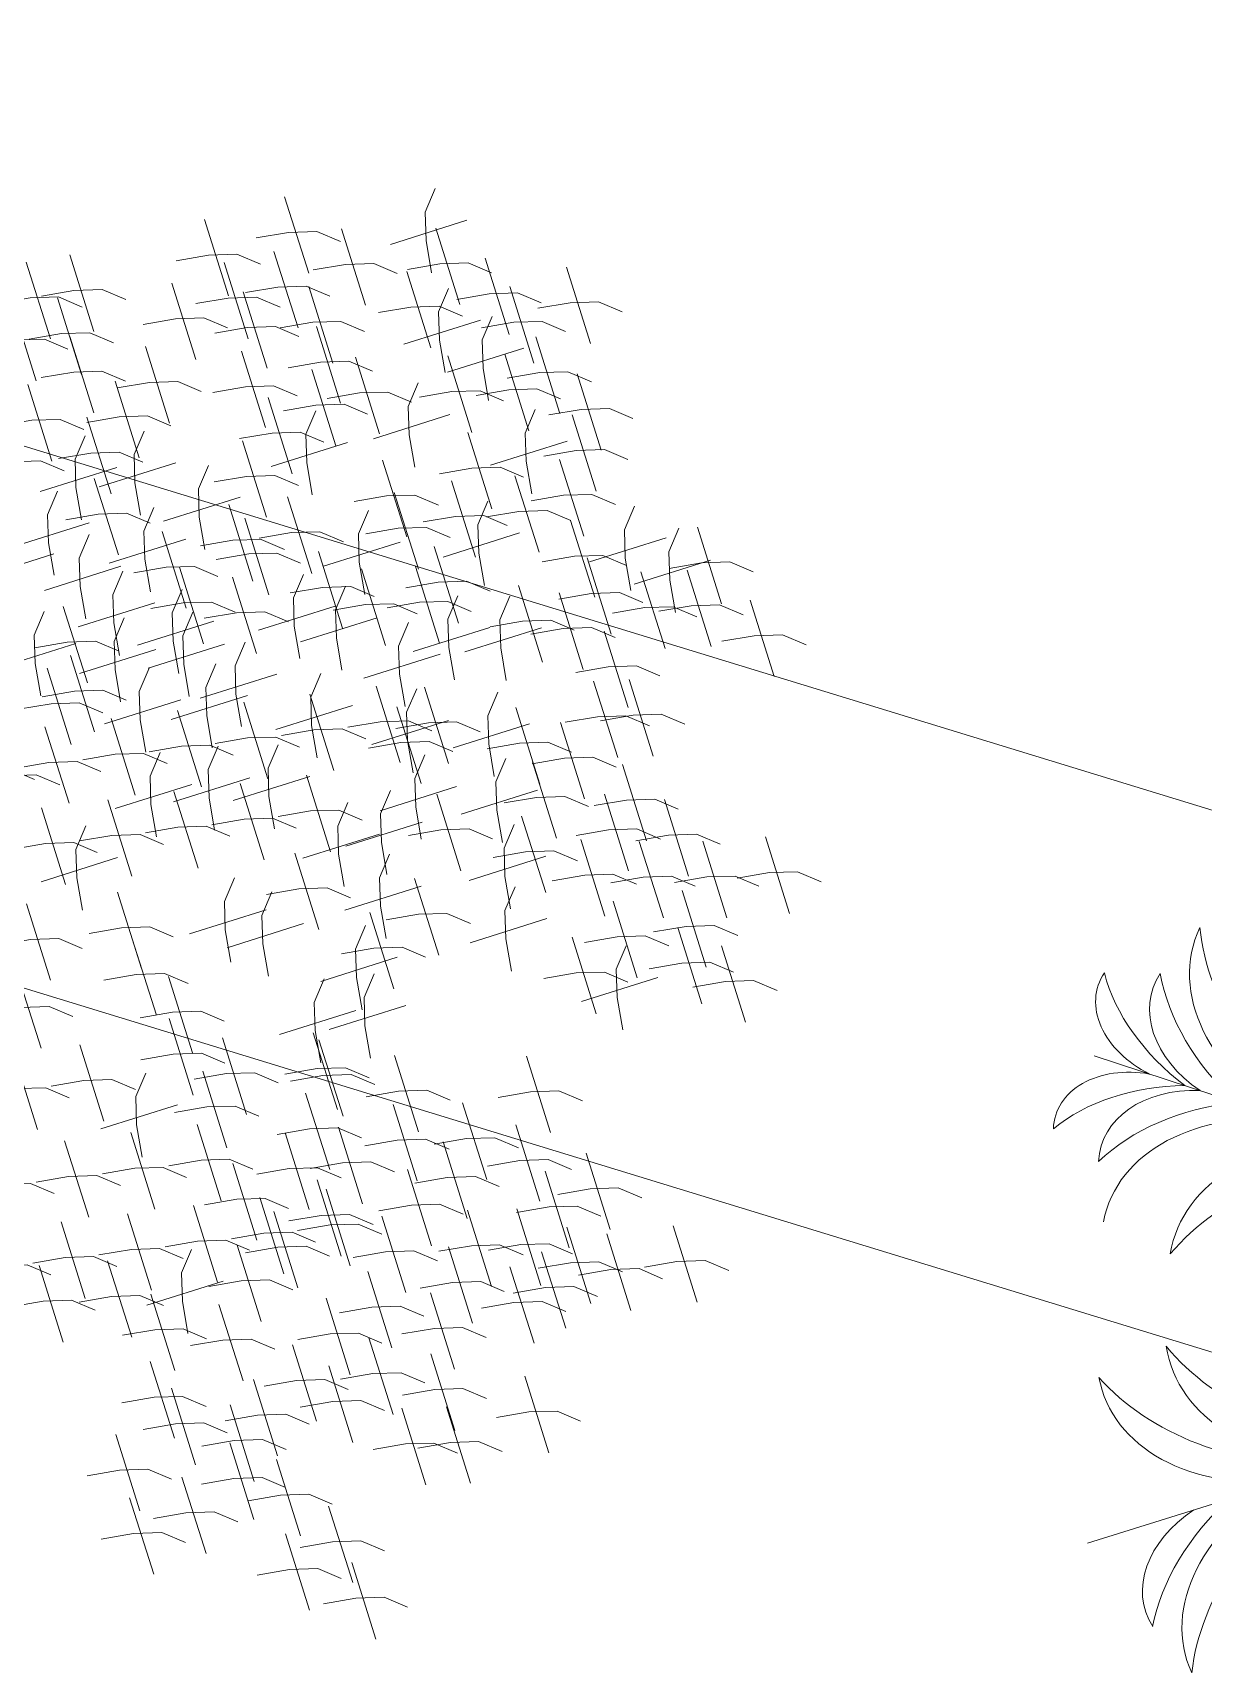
# Model space of a CAD drawing. Header units: millimetres. Extents: x 474016 to 477875, y 2288607 to 2292200.
# Drawn here: x 474332.74 to 474339.52, y 2289806.27 to 2289815.73 of the extents above; entities that cross this region are included whole.
import ezdxf

# ---------------------------------------------------------------- set-up
doc = ezdxf.new("R2010")
doc.units = ezdxf.units.MM
doc.header["$LTSCALE"] = 50
for name, color, linetype, lineweight in [('EXT', 3, 'Continuous', 5), ('JARDIN-HP', 64, 'Continuous', 5), ('JARDINES', 98, 'Continuous', 13)]:
    doc.layers.add(name, color=color, linetype=linetype, lineweight=lineweight)

# ---------------------------------------------------------------- blocks, each defined once
blk = doc.blocks.new('A$C41BB26E9')
at = {"color": 56}
blk.add_line((1.3817, -3.7524), (1.9227, -0.9407), dxfattribs=at)
at = {"color": 0}
blk.add_line((3.251, -3.5394), (2.0545, -0.9381), dxfattribs=at)
at = {"color": 56, "true_color": 0x7a7a00, "extrusion": (0, 0, -1)}
for centre, major_axis, start_param, end_param in [((1.6317, -2.2187), (-0.5912, 1.2853), 2.025875, 2.859814), ((2.1737, -2.5574), (-0.3467, 0.7538), 1.898132, 3.252348), ((1.8025, -2.5361), (-0.5634, 1.2248), 1.974991, 2.829566), ((3.4318, -1.7866), (-0.5634, 1.2248), 3.45362, 4.308195), ((2.3321, -2.8478), (-0.3267, 0.7103), 1.836006, 3.232818), ((3.3238, -2.3917), (-0.3267, 0.7103), 3.050367, 4.447179), ((3.3716, -2.1847), (-0.4655, 1.0119), 3.515228, 4.136297), ((3.2853, -2.8582), (-0.1964, 0.427), 2.946776, 4.33243)]:
    blk.add_ellipse(centre, major_axis=major_axis, ratio=0.723404, start_param=start_param, end_param=end_param, dxfattribs=at)
at = {"color": 56, "true_color": 0x7a7a00}
for centre, major_axis, start_param, end_param in [((2.639, -2.0833), (0.2673, 1.3892), 2.025875, 2.859814), ((2.1934, -2.5416), (0.1568, 0.8148), 1.898132, 3.252348), ((0.7878, -2.0934), (0.2547, 1.3239), 3.45362, 4.308195), ((1.037, -2.6552), (0.1477, 0.7677), 3.050367, 4.447179), ((2.1089, -2.8614), (0.1477, 0.7677), 1.836006, 3.232818), ((0.9412, -2.4656), (0.2104, 1.0938), 3.515228, 4.136297), ((2.2683, -2.7209), (0.2104, 1.0938), 2.146888, 2.767957), ((1.806, -3.2184), (0.0888, 0.4616), 1.950755, 3.33641), ((0.9442, -2.8908), (0.1718, 0.8928), 3.575063, 4.263123), ((2.1077, -3.1147), (0.1718, 0.8928), 2.020062, 2.708122), ((1.1814, -3.4084), (0.0698, 0.3628), 2.936283, 4.508372), ((1.6954, -3.5072), (0.0698, 0.3628), 1.774814, 3.346903)]:
    blk.add_ellipse(centre, major_axis=major_axis, ratio=0.723404, start_param=start_param, end_param=end_param, dxfattribs=at)
at = {"color": 56}
blk.add_ellipse((1.1859, -3.0991), major_axis=(0.0888, 0.4616), ratio=0.723404, start_param=2.946776, end_param=4.33243, dxfattribs=at)
blk = doc.blocks.new('Plarbol-031')
for points in [[(0.1874, 2.608325), (0.40975, 2.455225)], [(0.197575, 2.439975), (0.2719, 2.521925), (0.34495, 2.5829), (0.428175, 2.60515)], [(-0.158175, 2.3142), (-0.240125, 2.388525), (-0.301075, 2.461575), (-0.3233, 2.5448)], [(-0.326475, 2.304025), (-0.173425, 2.526375)], [(-0.239475, 2.44125), (-0.01715, 2.28815)], [(-0.229325, 2.2729), (-0.155, 2.35485), (-0.08195, 2.415825), (0.001275, 2.438075)], [(-0.046375, 2.464125), (0.175975, 2.311025)], [(-0.0362, 2.295775), (0.038125, 2.377725), (0.111175, 2.4387), (0.1944, 2.46095)], [(0.07815, 2.43935), (0.300475, 2.28625)], [(0.0883, 2.271), (0.162625, 2.35295), (0.235675, 2.413925), (0.3189, 2.436175)], [(0.257925, 2.093125), (0.175975, 2.16745), (0.115, 2.2405), (0.09275, 2.323725)], [(0.250925, 2.3593), (0.473275, 2.2062)], [(0.2611, 2.19095), (0.335425, 2.2729), (0.408475, 2.3339), (0.4917, 2.356125)], [(0.43705, 2.347875), (0.6594, 2.194775)], [(0.447225, 2.179525), (0.52155, 2.261475), (0.5946, 2.32245), (0.677825, 2.3447)], [(-0.226775, 2.26655), (-0.00445, 2.11345)], [(-0.2166, 2.0982), (-0.142275, 2.18015), (-0.069225, 2.24115), (0.013975, 2.263375)], [(-0.08385, 2.067075), (0.06925, 2.289425)], [(0.0845, 2.07725), (0.00255, 2.151575), (-0.058425, 2.224625), (-0.080675, 2.30785)], [(0.089575, 2.082975), (0.242675, 2.3053)], [(-0.705725, 2.211275), (-0.4834, 2.0582)], [(-0.695575, 2.04295), (-0.62125, 2.1249), (-0.548175, 2.185875), (-0.464975, 2.2081)], [(-0.488475, 2.244325), (-0.266125, 2.091225)], [(-0.4783, 2.075975), (-0.403975, 2.157925), (-0.330925, 2.2189), (-0.247725, 2.24115)], [(0.20455, 2.2494), (0.4269, 2.0963)], [(0.214725, 2.08105), (0.28905, 2.163), (0.3621, 2.224), (0.445325, 2.246225)], [(0.50885, 2.228425), (0.731175, 2.07535)], [(0.519, 2.0601), (0.593325, 2.14205), (0.666375, 2.203025), (0.7496, 2.22525)], [(0.39705, 1.925425), (0.550125, 2.14775)], [(0.565375, 1.935575), (0.483425, 2.0099), (0.42245, 2.082975), (0.400225, 2.166175)], [(1.192375, 1.9178), (1.110425, 1.992125), (1.04945, 2.065175), (1.0272, 2.1484)], [(1.074225, 2.189675), (1.29655, 2.0366)], [(1.084375, 2.02135), (1.1587, 2.1033), (1.23175, 2.164275), (1.314975, 2.1865)], [(0.057175, 2.1268), (0.279525, 1.9737)], [(0.06735, 1.95845), (0.141675, 2.0404), (0.214725, 2.101375), (0.29795, 2.123625)], [(0.860125, 1.873975), (1.013225, 2.0963)], [(1.028475, 1.884125), (0.946525, 1.95845), (0.88555, 2.0315), (0.863325, 2.114725)], [(1.024025, 1.907625), (1.177125, 2.129975)], [(1.36515, 2.105825), (1.5875, 1.95275)], [(1.375325, 1.9375), (1.44965, 2.01945), (1.5227, 2.080425), (1.605925, 2.10265)], [(-0.6206, 2.044225), (-0.398275, 1.891125)], [(-0.61045, 1.875875), (-0.536125, 1.957825), (-0.463075, 2.0188), (-0.37985, 2.04105)], [(0.56855, 2.0836), (0.7909, 1.9305)], [(0.578725, 1.91525), (0.65305, 1.9972), (0.7261, 2.0582), (0.809325, 2.080425)], [(1.135825, 2.055025), (1.358175, 1.901925)], [(1.146, 1.886675), (1.220325, 1.968625), (1.293375, 2.0296), (1.3766, 2.051825)], [(-0.8709, 1.985125), (-0.64855, 1.83205)], [(-0.860725, 1.8168), (-0.7864, 1.89875), (-0.71335, 1.959725), (-0.630125, 1.98195)], [(-0.45545, 2.022625), (-0.233125, 1.869525)], [(-0.445275, 1.854275), (-0.37095, 1.936225), (-0.2979, 1.9972), (-0.2147, 2.01945)], [(0.199475, 1.763425), (0.117525, 1.83775), (0.05655, 1.9108), (0.0343, 1.994025)], [(-0.3519, 1.93305), (-0.129575, 1.77995)], [(-0.341725, 1.7647), (-0.2674, 1.84665), (-0.194375, 1.907625), (-0.11115, 1.929875)], [(-0.18485, 1.9324), (0.0375, 1.779325)], [(-0.174675, 1.764075), (-0.10035, 1.846025), (-0.0273, 1.907), (0.0559, 1.929225)], [(0.031125, 1.753275), (0.184225, 1.9756)], [(0.268725, 1.96545), (0.49105, 1.81235)], [(0.278875, 1.7971), (0.3532, 1.87905), (0.42625, 1.940025), (0.509475, 1.962275)], [(0.483425, 1.9483), (0.705775, 1.7952)], [(0.4936, 1.77995), (0.567925, 1.8619), (0.640975, 1.922875), (0.7242, 1.945125)], [(0.7242, 1.944475), (0.946525, 1.791375)], [(0.73435, 1.77615), (0.808675, 1.858075), (0.881725, 1.919075), (0.96495, 1.9413)], [(1.01705, 1.954), (1.239375, 1.800925)], [(1.0272, 1.785675), (1.101525, 1.867625), (1.174575, 1.9286), (1.2578, 1.950825)], [(-0.729875, 1.912075), (-0.507525, 1.758975)], [(-0.7197, 1.74375), (-0.645375, 1.8257), (-0.572325, 1.886675), (-0.4891, 1.9089)], [(-0.6187, 1.873325), (-0.39635, 1.720225)], [(-0.608525, 1.705), (-0.5342, 1.78695), (-0.46115, 1.847925), (-0.37795, 1.87015)], [(0.8449, 1.880325), (1.067225, 1.727225)], [(0.85505, 1.711975), (0.929375, 1.793925), (1.002425, 1.8549), (1.08565, 1.87715)], [(0.62955, 1.593825), (0.5476, 1.66815), (0.4866, 1.7412), (0.464375, 1.824425)], [(-0.275675, 1.809175), (-0.05335, 1.656075)], [(-0.2655, 1.640825), (-0.1912, 1.722775), (-0.11815, 1.78375), (-0.034925, 1.806)], [(0.32525, 1.80345), (0.5476, 1.65035)], [(0.335425, 1.635125), (0.40975, 1.71705), (0.4828, 1.77805), (0.566025, 1.800275)], [(0.4612, 1.58365), (0.6143, 1.806)], [(-0.826425, 1.7482), (-0.6041, 1.5951)], [(-0.81625, 1.57985), (-0.74195, 1.6618), (-0.668875, 1.722775), (-0.585675, 1.745)], [(-0.50055, 1.711975), (-0.2782, 1.558875)], [(-0.490375, 1.543625), (-0.41605, 1.625575), (-0.343, 1.686575), (-0.259775, 1.7088)], [(-0.0146, 1.477575), (-0.09655, 1.5519), (-0.157525, 1.62495), (-0.179775, 1.708175)], [(0.100375, 1.71515), (0.322725, 1.56205)], [(0.11055, 1.546825), (0.184875, 1.62875), (0.257925, 1.68975), (0.34115, 1.711975)], [(0.843625, 1.729125), (1.06595, 1.576025)], [(0.853775, 1.5608), (0.9281, 1.642725), (1.001175, 1.703725), (1.084375, 1.72595)], [(1.041825, 1.720875), (1.26415, 1.567775)], [(1.051975, 1.552525), (1.1263, 1.634475), (1.19935, 1.69545), (1.282575, 1.7177)], [(-0.18295, 1.4674), (-0.02985, 1.68975)], [(0.1982, 1.653525), (0.42055, 1.50045)], [(0.208375, 1.4852), (0.2827, 1.56715), (0.35575, 1.628125), (0.438975, 1.65035)], [(0.720375, 1.664325), (0.942725, 1.51125)], [(0.73055, 1.496), (0.804875, 1.57795), (0.877925, 1.638925), (0.96115, 1.66115)], [(-1.15485, 1.61225), (-0.932525, 1.45915)], [(-1.144675, 1.4439), (-1.07035, 1.52585), (-0.9973, 1.586825), (-0.9141, 1.609075)], [(-0.3341, 1.64465), (-0.1118, 1.49155)], [(-0.32395, 1.4763), (-0.249625, 1.55825), (-0.1766, 1.619225), (-0.093375, 1.641475)], [(0.715925, 1.3772), (0.869025, 1.59955)], [(0.884275, 1.387375), (0.802325, 1.4617), (0.74135, 1.53475), (0.7191, 1.61795)], [(1.20825, 1.644), (1.4306, 1.4909)], [(1.218425, 1.475675), (1.29275, 1.557625), (1.3658, 1.6186), (1.449025, 1.640825)], [(0.3316, 1.321925), (0.24965, 1.39625), (0.188675, 1.469325), (0.16645, 1.552525)], [(0.4161, 1.593175), (0.638425, 1.4401)], [(0.42625, 1.42485), (0.500575, 1.5068), (0.57365, 1.567775), (0.65685, 1.59)], [(1.117425, 1.5665), (1.33975, 1.4134)], [(1.127575, 1.398175), (1.2019, 1.4801), (1.27495, 1.5411), (1.358175, 1.563325)], [(-1.255225, 1.50235), (-1.032875, 1.34925)], [(-1.24505, 1.334), (-1.170725, 1.41595), (-1.097675, 1.476925), (-1.01445, 1.499175)], [(-0.764175, 1.525225), (-0.541825, 1.372125)], [(-0.754, 1.356875), (-0.679675, 1.438825), (-0.606625, 1.4998), (-0.5234, 1.52205)], [(0.163275, 1.311775), (0.316375, 1.5341)], [(0.40785, 1.501075), (0.630175, 1.347975)], [(0.418, 1.332725), (0.492325, 1.414675), (0.565375, 1.475675), (0.6486, 1.4979)], [(0.57745, 1.271125), (0.73055, 1.49345)], [(0.7458, 1.281275), (0.66385, 1.3556), (0.60285, 1.42865), (0.580625, 1.511875)], [(1.896225, 1.5087), (2.118575, 1.3556)], [(1.9064, 1.34035), (1.980725, 1.4223), (2.053775, 1.4833), (2.137, 1.505525)], [(-1.098325, 1.4725), (-0.875975, 1.3194)], [(-1.08815, 1.30415), (-1.013825, 1.3861), (-0.940775, 1.447075), (-0.85755, 1.469325)], [(-0.311875, 1.476925), (-0.08955, 1.32385)], [(-0.3017, 1.3086), (-0.2274, 1.39055), (-0.15435, 1.451525), (-0.07115, 1.47375)], [(-0.9865, 1.395625), (-0.764175, 1.242525)], [(-0.97635, 1.227275), (-0.902025, 1.309225), (-0.828975, 1.370225), (-0.74575, 1.39245)], [(-0.075575, 1.421025), (0.14675, 1.26795)], [(-0.065425, 1.2527), (0.0089, 1.33465), (0.08195, 1.395625), (0.165175, 1.41785)], [(0.26935, 1.382925), (0.4917, 1.229825)], [(0.279525, 1.214575), (0.35385, 1.296525), (0.4269, 1.3575), (0.510125, 1.37975)], [(1.1155, 1.388), (1.33785, 1.2349)], [(1.125675, 1.21965), (1.2, 1.3016), (1.27305, 1.3626), (1.356275, 1.384825)], [(1.366425, 1.40515), (1.588775, 1.25205)], [(1.3766, 1.2368), (1.450925, 1.31875), (1.523975, 1.37975), (1.6072, 1.401975)], [(1.55065, 1.3988), (1.773, 1.2457)], [(1.560825, 1.23045), (1.63515, 1.3124), (1.7082, 1.3734), (1.791425, 1.395625)], [(-1.205675, 1.361325), (-0.983325, 1.208225)], [(-1.1955, 1.192975), (-1.121175, 1.274925), (-1.048125, 1.3359), (-0.9649, 1.35815)], [(-0.773075, 1.37085), (-0.550725, 1.21775)], [(-0.7629, 1.2025), (-0.688575, 1.28445), (-0.615525, 1.34545), (-0.5323, 1.367675)], [(-0.354425, 1.0996), (-0.201375, 1.321925)], [(-0.186125, 1.10975), (-0.26805, 1.184075), (-0.329025, 1.25715), (-0.35125, 1.34035)], [(0.119425, 1.339725), (0.341775, 1.186625)], [(0.1296, 1.171375), (0.203925, 1.253325), (0.276975, 1.3143), (0.3602, 1.33655)], [(0.50185, 1.0977), (0.65495, 1.320025)], [(0.6702, 1.10785), (0.58825, 1.182175), (0.527275, 1.255225), (0.505025, 1.33845)], [(0.883, 1.0977), (1.0361, 1.320025)], [(1.05135, 1.10785), (0.9694, 1.182175), (0.908425, 1.255225), (0.886175, 1.33845)], [(0.9656, 1.33465), (1.187925, 1.18155)], [(0.97575, 1.1663), (1.050075, 1.24825), (1.123125, 1.309225), (1.20635, 1.331475)], [(1.739325, 1.367675), (1.96165, 1.214575)], [(1.749475, 1.199325), (1.8238, 1.281275), (1.896875, 1.342275), (1.980075, 1.3645)], [(-0.596475, 1.057675), (-0.443375, 1.28)], [(-0.428125, 1.067825), (-0.510075, 1.14215), (-0.57105, 1.215225), (-0.5933, 1.298425)], [(-0.215975, 1.27875), (0.00635, 1.12565)], [(-0.2058, 1.1104), (-0.1315, 1.19235), (-0.058425, 1.253325), (0.024775, 1.27555)], [(-0.145475, 1.27555), (0.076875, 1.122475)], [(-0.1353, 1.107225), (-0.060975, 1.189175), (0.012075, 1.25015), (0.0953, 1.272375)], [(0.2592, 1.0634), (0.412275, 1.285725)], [(0.427525, 1.07355), (0.345575, 1.147875), (0.2846, 1.220925), (0.262375, 1.30415)], [(1.38105, 1.2889), (1.603375, 1.1358)], [(1.3912, 1.12055), (1.465525, 1.2025), (1.538575, 1.2635), (1.6218, 1.285725)], [(-0.773075, 1.216475), (-0.550725, 1.0634)], [(-0.7629, 1.04815), (-0.688575, 1.1301), (-0.615525, 1.191075), (-0.5323, 1.2133)], [(0.12325, 1.007475), (0.27635, 1.229825)], [(0.2916, 1.01765), (0.20965, 1.091975), (0.14865, 1.165025), (0.126425, 1.24825)], [(1.1225, 1.226), (1.344825, 1.072925)], [(1.13265, 1.057675), (1.206975, 1.139625), (1.28005, 1.2006), (1.36325, 1.222825)], [(1.570975, 1.23555), (1.793325, 1.08245)], [(1.58115, 1.0672), (1.655475, 1.14915), (1.728525, 1.210125), (1.81175, 1.232375)], [(-0.9973, 1.1809), (-0.774975, 1.027825)], [(-0.98715, 1.012575), (-0.912825, 1.094525), (-0.839775, 1.1555), (-0.75655, 1.177725)], [(-0.574875, 0.93315), (-0.656825, 1.007475), (-0.7178, 1.08055), (-0.740025, 1.16375)], [(0.660675, 0.938875), (0.813775, 1.161225)], [(0.829, 0.94905), (0.747075, 1.023375), (0.686075, 1.096425), (0.66385, 1.17965)], [(0.681, 1.199975), (0.903325, 1.046875)], [(0.69115, 1.031625), (0.765475, 1.113575), (0.83855, 1.17455), (0.92175, 1.1968)], [(1.041825, 0.938875), (1.194925, 1.161225)], [(1.21015, 0.94905), (1.128225, 1.023375), (1.067225, 1.096425), (1.045, 1.17965)], [(1.786325, 1.193625), (2.008675, 1.040525)], [(1.7965, 1.025275), (1.870825, 1.107225), (1.943875, 1.1682), (2.0271, 1.19045)], [(-0.7432, 0.923), (-0.590125, 1.145325)], [(-0.2433, 0.885525), (-0.325225, 0.95985), (-0.3862, 1.0329), (-0.408425, 1.116125)], [(0.550775, 1.102775), (0.7731, 0.949675)], [(1.411525, 1.1193), (1.633875, 0.9662)], [(1.4217, 0.95095), (1.496025, 1.0329), (1.569075, 1.093875), (1.6523, 1.116125)], [(2.00485, 1.128825), (2.2272, 0.975725)], [(2.015025, 0.960475), (2.08935, 1.042425), (2.1624, 1.1034), (2.245625, 1.12565)], [(-0.62695, 1.06975), (-0.404625, 0.91665)], [(-0.6168, 0.9014), (-0.542475, 0.98335), (-0.469425, 1.044325), (-0.3862, 1.066575)], [(-0.4116, 0.87535), (-0.258525, 1.0977)], [(-0.33665, 1.0691), (-0.114325, 0.916)], [(-0.326475, 0.900775), (-0.25215, 0.9827), (-0.179125, 1.0437), (-0.095925, 1.065925)], [(-0.0559, 1.094525), (0.16645, 0.941425)], [(-0.045725, 0.926175), (0.0286, 1.008125), (0.10165, 1.0691), (0.184875, 1.09135)], [(0.560925, 0.934425), (0.63525, 1.016375), (0.708325, 1.077375), (0.791525, 1.0996)], [(0.649225, 1.0907), (0.871575, 0.9376)], [(0.6594, 0.922375), (0.733725, 1.0043), (0.806775, 1.0653), (0.89, 1.087525)], [(1.20635, 1.05895), (1.428675, 0.90585)], [(1.216525, 0.8906), (1.290825, 0.97255), (1.3639, 1.033525), (1.4471, 1.055775)], [(1.851125, 1.0869), (2.073475, 0.9338)], [(1.8613, 0.91855), (1.935625, 1.0005), (2.008675, 1.061475), (2.091875, 1.083725)], [(-0.953475, 0.862025), (-0.87915, 0.94395), (-0.8061, 1.00495), (-0.722875, 1.027175)], [(-0.21725, 1.010025), (0.0051, 0.856925)], [(-0.207075, 0.841675), (-0.13275, 0.923625), (-0.0597, 0.984625), (0.023525, 1.00685)], [(0.3748, 0.780075), (0.5279, 1.0024)], [(0.54315, 0.790225), (0.4612, 0.86455), (0.400225, 0.9376), (0.377975, 1.020825)], [(0.819475, 0.780075), (0.972575, 1.0024)], [(0.987825, 0.790225), (0.905875, 0.86455), (0.8449, 0.9376), (0.82265, 1.020825)], [(1.200625, 0.780075), (1.353725, 1.0024)], [(1.368975, 0.790225), (1.287025, 0.86455), (1.22605, 0.9376), (1.2038, 1.020825)], [(1.624975, 1.022725), (1.847325, 0.869625)], [(1.63515, 0.8544), (1.709475, 0.93635), (1.782525, 0.997325), (1.86575, 1.01955)], [(-0.701275, 0.719075), (-0.548175, 0.941425)], [(-0.53295, 0.72925), (-0.6149, 0.803575), (-0.675875, 0.876625), (-0.6981, 0.95985)], [(-0.16705, 0.71655), (-0.013975, 0.938875)], [(0.001275, 0.7267), (-0.080675, 0.801025), (-0.14165, 0.874075), (-0.163875, 0.9573)], [(0.277625, 0.71655), (0.195675, 0.790875), (0.134675, 0.863925), (0.11245, 0.94715)], [(0.39195, 0.94395), (0.6143, 0.790875)], [(0.402125, 0.775625), (0.47645, 0.857575), (0.5495, 0.91855), (0.632725, 0.940775)], [(0.935725, 0.941425), (1.158075, 0.788325)], [(0.9459, 0.773075), (1.020225, 0.855025), (1.093275, 0.916), (1.1765, 0.93825)], [(-0.527225, 0.669525), (-0.374125, 0.891875)], [(-0.358875, 0.6797), (-0.440825, 0.754025), (-0.501825, 0.827075), (-0.52405, 0.9103)], [(-0.19375, 0.652375), (-0.275675, 0.7267), (-0.33665, 0.79975), (-0.358875, 0.882975)], [(-0.091475, 0.6778), (0.061625, 0.900125)], [(0.076875, 0.68795), (-0.005075, 0.762275), (-0.06605, 0.835325), (-0.0883, 0.91855)], [(0.109275, 0.706375), (0.262375, 0.928725)], [(1.74885, 0.691125), (1.90195, 0.913475)], [(1.9172, 0.7013), (1.83525, 0.775625), (1.77425, 0.848675), (1.752025, 0.9319)], [(-0.36205, 0.642225), (-0.209, 0.86455)], [(0.244575, 0.599025), (0.162625, 0.67335), (0.10165, 0.7464), (0.079425, 0.829625)], [(0.8017, 0.6149), (0.9548, 0.83725)], [(0.970025, 0.625075), (0.8881, 0.6994), (0.8271, 0.77245), (0.804875, 0.85565)], [(1.332125, 0.6168), (1.485225, 0.83915)], [(1.500475, 0.626975), (1.418525, 0.7013), (1.35755, 0.77435), (1.3353, 0.857575)], [(1.5913, 0.842325), (1.81365, 0.689225)], [(1.601475, 0.673975), (1.6758, 0.755925), (1.74885, 0.8169), (1.832075, 0.83915)], [(-0.73115, 0.5628), (-0.57805, 0.78515)], [(0.07625, 0.58885), (0.229325, 0.8112)], [(0.23315, 0.78515), (0.455475, 0.63205)], [(0.2433, 0.6168), (0.317625, 0.69875), (0.3907, 0.75975), (0.4739, 0.781975)], [(-0.262325, 0.520875), (-0.10925, 0.743225)], [(-0.094, 0.53105), (-0.17595, 0.605375), (-0.23695, 0.678425), (-0.25915, 0.76165)], [(0.4091, 0.5031), (0.5622, 0.725425)], [(0.57745, 0.51325), (0.4955, 0.587575), (0.434525, 0.66065), (0.412275, 0.74385)], [(0.550775, 0.721625), (0.7731, 0.568525)], [(0.560925, 0.553275), (0.63525, 0.635225), (0.708325, 0.696225), (0.791525, 0.71845)], [(0.7134, 0.4942), (0.8665, 0.71655)], [(0.881725, 0.504375), (0.7998, 0.5787), (0.7388, 0.65175), (0.716575, 0.734975)], [(-0.444, 0.665725), (-0.2217, 0.512625)], [(-0.43385, 0.497375), (-0.359525, 0.579325), (-0.286475, 0.6403), (-0.203275, 0.66255)], [(-0.091475, 0.439575), (0.061625, 0.6619)], [(0.076875, 0.449725), (-0.005075, 0.52405), (-0.06605, 0.597125), (-0.0883, 0.680325)], [(0.931925, 0.443375), (1.085025, 0.665725)], [(1.10025, 0.45355), (1.018325, 0.527875), (0.957325, 0.600925), (0.9351, 0.68415)], [(1.051975, 0.67145), (1.274325, 0.51835)], [(1.06215, 0.5031), (1.136475, 0.58505), (1.209525, 0.646025), (1.29275, 0.668275)], [(-0.31885, 0.381775), (-0.4008, 0.4561), (-0.4618, 0.52915), (-0.484025, 0.61235)], [(0.074325, 0.626325), (0.296675, 0.47325)], [(0.0845, 0.458), (0.158825, 0.53995), (0.231875, 0.600925), (0.3151, 0.62315)], [(0.421175, 0.385575), (0.339225, 0.4599), (0.27825, 0.53295), (0.256025, 0.616175)], [(-0.4872, 0.3716), (-0.3341, 0.59395)], [(-0.3233, 0.55075), (-0.101, 0.39765)], [(0.25285, 0.375425), (0.405925, 0.59775)], [(0.39195, 0.5628), (0.6143, 0.409725)], [(0.402125, 0.394475), (0.47645, 0.476425), (0.5495, 0.5374), (0.632725, 0.559625)], [(-0.31315, 0.3824), (-0.23885, 0.46435), (-0.1658, 0.525325), (-0.082575, 0.547575)], [(-0.359525, 0.4688), (-0.1372, 0.3157)], [(-0.34935, 0.30045), (-0.275025, 0.3824), (-0.202, 0.443375), (-0.118775, 0.465625)], [(-0.084475, 0.467525), (0.13785, 0.314425)], [(-0.074325, 0.299175), (0, 0.381125), (0.073075, 0.442125), (0.156275, 0.46435)], [(0.11245, 0.237575), (0.26555, 0.4599)], [(0.2808, 0.247725), (0.19885, 0.32205), (0.13785, 0.3951), (0.115625, 0.478325)], [(0.681, 0.491025), (0.903325, 0.337925)], [(0.69115, 0.322675), (0.765475, 0.404625), (0.83855, 0.465625), (0.92175, 0.48785)], [(1.003075, 0.489125), (1.2254, 0.336025)], [(1.013225, 0.320775), (1.08755, 0.402725), (1.1606, 0.4637), (1.243825, 0.48595)], [(1.184125, 0.2147), (1.102175, 0.289025), (1.041175, 0.362075), (1.01895, 0.4453)], [(0.23315, 0.404), (0.455475, 0.2509)], [(0.2433, 0.23565), (0.317625, 0.3176), (0.3907, 0.3786), (0.4739, 0.400825)], [(1.015775, 0.204525), (1.168875, 0.426875)], [(1.71645, 0.432575), (1.9388, 0.2795)], [(1.726625, 0.26425), (1.80095, 0.3462), (1.874, 0.407175), (1.957225, 0.4294)], [(0.86585, 0.109875), (0.7839, 0.1842), (0.722925, 0.25725), (0.7007, 0.340475)], [(1.306725, 0.10415), (1.224775, 0.178475), (1.163775, 0.25155), (1.14155, 0.33475)], [(-0.2433, 0.3087), (-0.02095, 0.155625)], [(-0.233125, 0.140375), (-0.1588, 0.222325), (-0.08575, 0.2833), (-0.002525, 0.305525)], [(0.5692, 0.05905), (0.7223, 0.2814)], [(0.737525, 0.069225), (0.655575, 0.14355), (0.5946, 0.2166), (0.572375, 0.299825)], [(0.697525, 0.099725), (0.8506, 0.32205)], [(1.138375, 0.094), (1.291475, 0.316325)], [(2.075375, 0.29855), (2.2977, 0.14545)], [(2.085525, 0.1302), (2.15985, 0.21215), (2.232925, 0.273125), (2.316125, 0.295375)], [(2.456525, 0.28585), (2.67885, 0.13275)], [(2.466675, 0.1175), (2.541, 0.19945), (2.614075, 0.260425), (2.697275, 0.282675)], [(0.074325, 0.245175), (0.296675, 0.0921)], [(0.0845, 0.07685), (0.158825, 0.1588), (0.231875, 0.219775), (0.3151, 0.242)], [(1.830175, 0.228025), (2.0525, 0.07495)], [(1.840325, 0.0597), (1.91465, 0.14165), (1.9877, 0.202625), (2.070925, 0.22485)], [(-0.314425, 0.0197), (-0.240125, 0.101625), (-0.16705, 0.1626), (-0.08385, 0.18485)], [(1.0164, -0.022225), (1.1695, 0.200075)], [(1.18475, -0.012075), (1.1028, 0.062225), (1.041825, 0.1353), (1.019575, 0.2185)], [(1.644025, 0.17595), (1.866375, 0.022875)], [(1.6542, 0.007625), (1.728525, 0.08955), (1.801575, 0.150525), (1.8848, 0.172775)], [(2.004225, 0.16515), (2.22655, 0.012075)], [(-0.391925, -0.018425), (-0.3176, 0.0635), (-0.24455, 0.1245), (-0.16135, 0.146725)], [(0.06735, -0.110525), (0.22045, 0.111775)], [(0.235675, -0.100375), (0.15375, -0.02605), (0.09275, 0.047025), (0.070525, 0.1302)], [(1.364525, 0.1607), (1.586875, 0.007625)], [(1.3747, -0.007625), (1.449025, 0.0743), (1.522075, 0.1353), (1.605275, 0.157525)], [(2.014375, -0.003175), (2.0887, 0.07875), (2.161775, 0.139725), (2.244975, 0.161975)], [(2.2977, 0.127025), (2.52005, -0.02605)], [(2.307875, -0.041275), (2.3822, 0.04065), (2.45525, 0.101625), (2.538475, 0.12385)], [(-0.084475, 0.086375), (0.13785, -0.0667)], [(-0.074325, -0.08195), (0, 0), (0.073075, 0.060975), (0.156275, 0.0832)], [(2.177, 0.062225), (2.39935, -0.090825)], [(2.187175, -0.106075), (2.2615, -0.024125), (2.33455, 0.03685), (2.417775, 0.05905)], [(0.2916, 0.020325), (0.513925, -0.13275)], [(0.30175, -0.148), (0.376075, -0.06605), (0.449125, -0.005075), (0.53235, 0.01715)], [(1.1028, 0.0521), (1.32515, -0.101)], [(1.112975, -0.11625), (1.1873, -0.0343), (1.26035, 0.026675), (1.343575, 0.048925)], [(1.132025, 0.04575), (1.35435, -0.10735)], [(1.1422, -0.1226), (1.216525, -0.04065), (1.289575, 0.020325), (1.372775, 0.042575)], [(1.463, 0.02795), (1.685325, -0.12515)], [(1.47315, -0.140375), (1.547475, -0.05845), (1.620525, 0.00255), (1.70375, 0.024775)], [(1.67325, 0.0324), (1.8956, -0.1207)], [(1.683425, -0.13595), (1.75775, -0.054), (1.8308, 0.007), (1.914025, 0.029225)], [(2.0074, 0.007), (2.229725, -0.1461)], [(2.017575, -0.16135), (2.091875, -0.0794), (2.16495, -0.018425), (2.24815, 0.003825)], [(0.427525, -0.07305), (0.649875, -0.22615)], [(0.4377, -0.2414), (0.512025, -0.15945), (0.585075, -0.09845), (0.6683, -0.076225)], [(0.6016, -0.097825), (0.823925, -0.250925)], [(0.61175, -0.266175), (0.686075, -0.184225), (0.759125, -0.123225), (0.84235, -0.101)], [(1.87845, -0.09845), (2.100775, -0.25155)], [(1.8886, -0.2668), (1.962925, -0.18485), (2.035975, -0.123875), (2.1192, -0.101625)], [(2.161775, -0.05525), (2.3841, -0.20835)], [(2.171925, -0.2236), (2.24625, -0.14165), (2.3193, -0.080675), (2.402525, -0.05845)], [(0.8722, -0.149275), (1.09455, -0.302375)], [(0.882375, -0.317625), (0.9567, -0.235675), (1.02975, -0.1747), (1.112975, -0.15245)], [(1.206975, -0.123225), (1.429325, -0.276325)], [(1.21715, -0.291575), (1.291475, -0.209625), (1.364525, -0.14865), (1.44775, -0.1264)], [(1.36515, -0.145475), (1.5875, -0.298575)], [(1.375325, -0.3138), (1.44965, -0.23185), (1.5227, -0.170875), (1.605925, -0.14865)], [(1.63515, -0.114975), (1.857475, -0.268075)], [(1.6453, -0.283325), (1.719625, -0.201375), (1.792675, -0.140375), (1.8759, -0.11815)], [(2.10905, -0.160725), (2.331375, -0.3138)], [(2.1192, -0.32905), (2.193525, -0.2471), (2.266575, -0.186125), (2.3498, -0.1639)], [(0.074325, -0.199475), (0.296675, -0.35255)], [(0.0845, -0.3678), (0.158825, -0.28585), (0.231875, -0.224875), (0.3151, -0.20265)], [(0.690525, -0.20835), (0.912875, -0.36145)], [(0.7007, -0.3767), (0.775025, -0.29475), (0.848075, -0.233775), (0.931275, -0.211525)], [(1.235575, -0.27125), (1.4579, -0.42435)], [(1.245725, -0.4396), (1.32005, -0.35765), (1.3931, -0.29665), (1.476325, -0.274425)], [(1.9045, -0.23505), (2.126825, -0.388125)], [(1.91465, -0.403375), (1.988975, -0.321425), (2.062025, -0.26045), (2.14525, -0.238225)], [(0.88935, -0.278225), (1.1117, -0.431325)], [(0.899525, -0.446575), (0.97385, -0.364625), (1.0469, -0.30365), (1.130125, -0.2814)], [(1.41725, -0.32905), (1.6396, -0.48215)], [(1.663725, -0.2922), (1.886075, -0.4453)], [(1.6739, -0.46055), (1.748225, -0.3786), (1.821275, -0.317625), (1.9045, -0.295375)], [(1.427425, -0.4974), (1.50175, -0.41545), (1.5748, -0.354475), (1.658, -0.332225)], [(1.46045, -0.33605), (1.682775, -0.48915)], [(1.470625, -0.504375), (1.544925, -0.422425), (1.618, -0.36145), (1.7012, -0.339225)], [(0.18995, -0.399575), (0.412275, -0.552675)], [(0.200125, -0.5679), (0.274425, -0.48595), (0.3475, -0.424975), (0.4307, -0.40275)], [(0.738175, -0.642225), (0.891275, -0.4199)], [(0.9065, -0.632075), (0.824575, -0.55775), (0.763575, -0.4847), (0.74135, -0.401475)], [(0.984, -0.431325), (1.20635, -0.584425)], [(0.994175, -0.599675), (1.0685, -0.517725), (1.14155, -0.45675), (1.224775, -0.4345)], [(1.9515, -0.394475), (2.173825, -0.547575)], [(1.96165, -0.562825), (2.035975, -0.480875), (2.10905, -0.4199), (2.19225, -0.39765)], [(2.3752, -0.420525), (2.59755, -0.573625)], [(2.385375, -0.588875), (2.4597, -0.506925), (2.53275, -0.44595), (2.615975, -0.4237)], [(0.507575, -0.4631), (0.7299, -0.6162)], [(0.51775, -0.631425), (0.59205, -0.549475), (0.665125, -0.4885), (0.748325, -0.466275)], [(1.159975, -0.461175), (1.382325, -0.614275)], [(1.17015, -0.629525), (1.244475, -0.547575), (1.317525, -0.4866), (1.400725, -0.464375)], [(1.301625, -0.49485), (1.523975, -0.64795)], [(1.741875, -0.46755), (1.9642, -0.620625)], [(1.752025, -0.635875), (1.82635, -0.553925), (1.8994, -0.49295), (1.982625, -0.470725)], [(1.3118, -0.6632), (1.386125, -0.58125), (1.459175, -0.520275), (1.5424, -0.498025)], [(1.3677, -0.503125), (1.59005, -0.6562)], [(1.377875, -0.67145), (1.4522, -0.5895), (1.52525, -0.528525), (1.60845, -0.5063)], [(0.8252, -0.59015), (1.047525, -0.74325)], [(0.835375, -0.758475), (0.909675, -0.676525), (0.98275, -0.61555), (1.06595, -0.593325)], [(2.079175, -0.55585), (2.301525, -0.708925)], [(2.08935, -0.724175), (2.163675, -0.642225), (2.236725, -0.58125), (2.31995, -0.559025)], [(0.34875, -0.6219), (0.5711, -0.775)], [(0.358925, -0.79025), (0.43325, -0.7083), (0.5063, -0.647325), (0.589525, -0.625075)], [(1.142825, -0.653675), (1.36515, -0.806775)], [(1.153, -0.822), (1.2273, -0.74005), (1.300375, -0.679075), (1.383575, -0.65685)], [(1.6866, -0.625075), (1.908925, -0.778175)], [(1.69675, -0.793425), (1.771075, -0.711475), (1.84415, -0.6505), (1.92735, -0.62825)], [(1.88225, -0.6416), (2.1046, -0.7947)], [(1.892425, -0.80995), (1.96675, -0.728), (2.0398, -0.667), (2.123025, -0.644775)], [(1.340375, -0.668275), (1.562725, -0.821375)], [(1.35055, -0.836625), (1.424875, -0.754675), (1.497925, -0.6937), (1.58115, -0.67145)], [(2.230375, -0.663825), (2.4527, -0.816925)], [(2.240525, -0.832175), (2.31485, -0.750225), (2.387925, -0.68925), (2.471125, -0.667)], [(0.666375, -0.74895), (0.888725, -0.90205)], [(0.67655, -0.9173), (0.750875, -0.83535), (0.823925, -0.774375), (0.90715, -0.752125)], [(2.11475, -0.7604), (2.3371, -0.913475)], [(2.124925, -0.928725), (2.19925, -0.846775), (2.2723, -0.7858), (2.355525, -0.763575)], [(0.984, -0.812475), (1.20635, -0.965575)], [(0.994175, -0.980825), (1.0685, -0.898875), (1.14155, -0.8379), (1.224775, -0.81565)], [(1.224775, -1.015125), (1.377875, -0.792775)], [(1.3931, -1.00495), (1.311175, -0.930625), (1.250175, -0.857575), (1.22795, -0.774375)], [(1.693575, -0.8182), (1.915925, -0.9713)], [(1.70375, -0.98655), (1.778075, -0.9046), (1.851125, -0.8436), (1.93435, -0.821375)], [(1.83335, -0.79915), (2.055675, -0.952225)], [(1.8435, -0.967475), (1.917825, -0.885525), (1.990875, -0.82455), (2.0741, -0.802325)], [(1.4147, -0.8633), (1.63705, -1.0164)], [(1.424875, -1.03165), (1.4992, -0.9497), (1.57225, -0.8887), (1.655475, -0.866475)], [(0.51775, -1.0761), (0.59205, -0.99415), (0.665125, -0.933175), (0.748325, -0.91095)], [(0.8252, -0.9713), (1.047525, -1.1244)], [(0.835375, -1.139625), (0.909675, -1.057675), (0.98275, -0.9967), (1.06595, -0.974475)], [(1.029125, -0.978275), (1.25145, -1.131375)], [(1.039275, -1.146625), (1.1136, -1.064675), (1.18665, -1.0037), (1.269875, -0.98145)], [(1.2127, -0.977), (1.43505, -1.1301)], [(1.222875, -1.14535), (1.2972, -1.0634), (1.37025, -1.002425), (1.45345, -0.980175)], [(1.661825, -0.990975), (1.88415, -1.144075)], [(1.671975, -1.159325), (1.7463, -1.077375), (1.819375, -1.0164), (1.902575, -0.99415)], [(0.67655, -1.29845), (0.750875, -1.2165), (0.823925, -1.155525), (0.90715, -1.133275)], [(0.8576, -1.13265), (1.079925, -1.28575)], [(0.86775, -1.300975), (0.942075, -1.21905), (1.01515, -1.15805), (1.09835, -1.135825)], [(1.652925, -1.1066), (1.875275, -1.2597)], [(1.6631, -1.27495), (1.737425, -1.193), (1.810475, -1.132), (1.8937, -1.109775)], [(1.351175, -1.157425), (1.573525, -1.310525)], [(1.36135, -1.32575), (1.435675, -1.243825), (1.508725, -1.182825), (1.59195, -1.1606)], [(1.46235, -1.1841), (1.6847, -1.3372)], [(1.472525, -1.35245), (1.54685, -1.2705), (1.6199, -1.2095), (1.703125, -1.187275)], [(1.730425, -1.20825), (1.952775, -1.361325)], [(1.8886, -1.155525), (2.11095, -1.3086)], [(1.898775, -1.32385), (1.9731, -1.2419), (2.04615, -1.180925), (2.129375, -1.1587)], [(2.12365, -1.1714), (2.345975, -1.3245)], [(2.133825, -1.339725), (2.20815, -1.2578), (2.2812, -1.1968), (2.3644, -1.174575)], [(1.7406, -1.376575), (1.814925, -1.294625), (1.887975, -1.23365), (1.9712, -1.211425)], [(2.30215, -1.273025), (2.5245, -1.426125)], [(2.312325, -1.441375), (2.38665, -1.359425), (2.4597, -1.29845), (2.542925, -1.2762)], [(2.066475, -1.334025), (2.288825, -1.487125)], [(2.07665, -1.50235), (2.150975, -1.420425), (2.224025, -1.359425), (2.307225, -1.3372)], [(1.410275, -1.422325), (1.6326, -1.575425)], [(1.420425, -1.59065), (1.49475, -1.508725), (1.5678, -1.447725), (1.651025, -1.4255)], [(1.674525, -1.398175), (1.896875, -1.551275)], [(1.6847, -1.566525), (1.759025, -1.484575), (1.832075, -1.4236), (1.9153, -1.40135)], [(1.5786, -1.56145), (1.80095, -1.714525)], [(1.588775, -1.729775), (1.6631, -1.647825), (1.73615, -1.58685), (1.819375, -1.564625)]]:
    blk.add_lwpolyline(points)

msp = doc.modelspace()

# ---------------------------------------------------------------- linework, layer by layer
at = {"layer": 'JARDINES'}
msp.add_lwpolyline([(474373.502, 2289800.8276, -0.388075), (474372.6229, 2289797.9593), (474264.5835, 2289831.0726, -0.386646), (474265.4626, 2289833.9409)], format="xyb", close=True, dxfattribs=at)

# ---------------------------------------------------------------- block references
at = {"layer": 'EXT', "xscale": 1.719899999947309, "yscale": 1.719899999947309, "zscale": 1.719899999947309, "rotation": 322.0141809707377}
msp.add_blockref('Plarbol-031', (474332.814, 2289811.0362), dxfattribs=at)
at = {"layer": 'JARDIN-HP', "color": 8, "xscale": 1.499999999826646, "yscale": 1.499999999826646, "zscale": 1.499999999826646, "rotation": 262.7350537980303}
msp.add_blockref('A$C41BB26E9', (474344.7297, 2289811.1513), dxfattribs=at)

doc.saveas('drawing.dxf')
